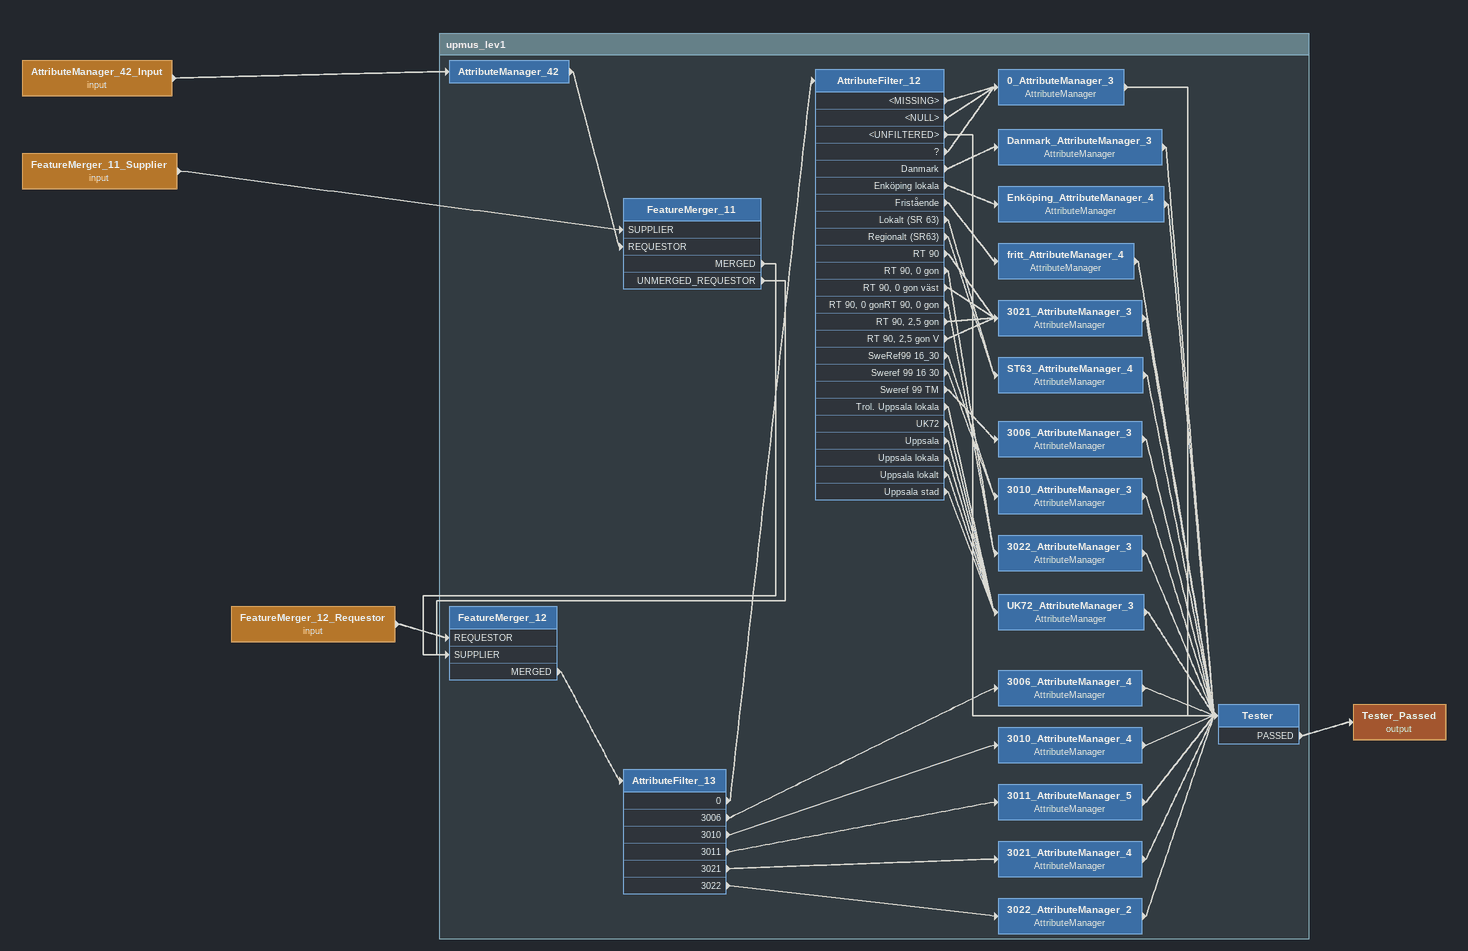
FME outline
FeatureMerger_11_Supplier (input)
    -> FeatureMerger_11 [SUPPLIER]
AttributeManager_42_Input (input)
    -> AttributeManager_42
FeatureMerger_12_Requestor (input)
    -> FeatureMerger_12 [REQUESTOR]
Tester_Passed (output)

Bookmark: upmus_lev1
AttributeManager_42
    -> FeatureMerger_11 [REQUESTOR]
FeatureMerger_11
    MERGED -> FeatureMerger_12 [SUPPLIER]
    UNMERGED_REQUESTOR -> FeatureMerger_12 [SUPPLIER]
FeatureMerger_12
    MERGED -> AttributeFilter_13
AttributeFilter_13
    0 -> AttributeFilter_12
    3006 -> 3006_AttributeManager_4
    3010 -> 3010_AttributeManager_4
    3011 -> 3011_AttributeManager_5
    3021 -> 3021_AttributeManager_4
    3022 -> 3022_AttributeManager_2
AttributeFilter_12
    <MISSING> -> 0_AttributeManager_3
    <NULL> -> 0_AttributeManager_3
    <UNFILTERED> -> Tester
    ? -> 0_AttributeManager_3
    Danmark -> Danmark_AttributeManager_3
    Enköping lokala -> Enköping_AttributeManager_4
    Fristående -> fritt_AttributeManager_4
    Lokalt (SR 63) -> ST63_AttributeManager_4
    Regionalt (SR63) -> ST63_AttributeManager_4
    RT 90 -> 3021_AttributeManager_3
    RT 90, 0 gon -> 3022_AttributeManager_3
    RT 90, 0 gon väst -> 3021_AttributeManager_3
    RT 90, 0 gonRT 90, 0 gon -> 3022_AttributeManager_3
    RT 90, 2,5 gon -> 3021_AttributeManager_3
    RT 90, 2,5 gon V -> 3021_AttributeManager_3
    SweRef99 16_30 -> 3010_AttributeManager_3
    Sweref 99 16 30 -> 3010_AttributeManager_3
    Sweref 99 TM -> 3006_AttributeManager_3
    Trol. Uppsala lokala -> UK72_AttributeManager_3
    UK72 -> UK72_AttributeManager_3
    Uppsala -> UK72_AttributeManager_3
    Uppsala lokala -> UK72_AttributeManager_3
    Uppsala lokalt -> UK72_AttributeManager_3
    Uppsala stad -> UK72_AttributeManager_3
0_AttributeManager_3: AttributeManager
    -> Tester
Danmark_AttributeManager_3: AttributeManager
    -> Tester
Enköping_AttributeManager_4: AttributeManager
    -> Tester
fritt_AttributeManager_4: AttributeManager
    -> Tester
3021_AttributeManager_3: AttributeManager
    -> Tester
ST63_AttributeManager_4: AttributeManager
    -> Tester
3006_AttributeManager_3: AttributeManager
    -> Tester
3010_AttributeManager_3: AttributeManager
    -> Tester
3022_AttributeManager_3: AttributeManager
    -> Tester
UK72_AttributeManager_3: AttributeManager
    -> Tester
3006_AttributeManager_4: AttributeManager
    -> Tester
3010_AttributeManager_4: AttributeManager
    -> Tester
3011_AttributeManager_5: AttributeManager
    -> Tester
3021_AttributeManager_4: AttributeManager
    -> Tester
3022_AttributeManager_2: AttributeManager
    -> Tester
Tester
    PASSED -> Tester_Passed (output)
